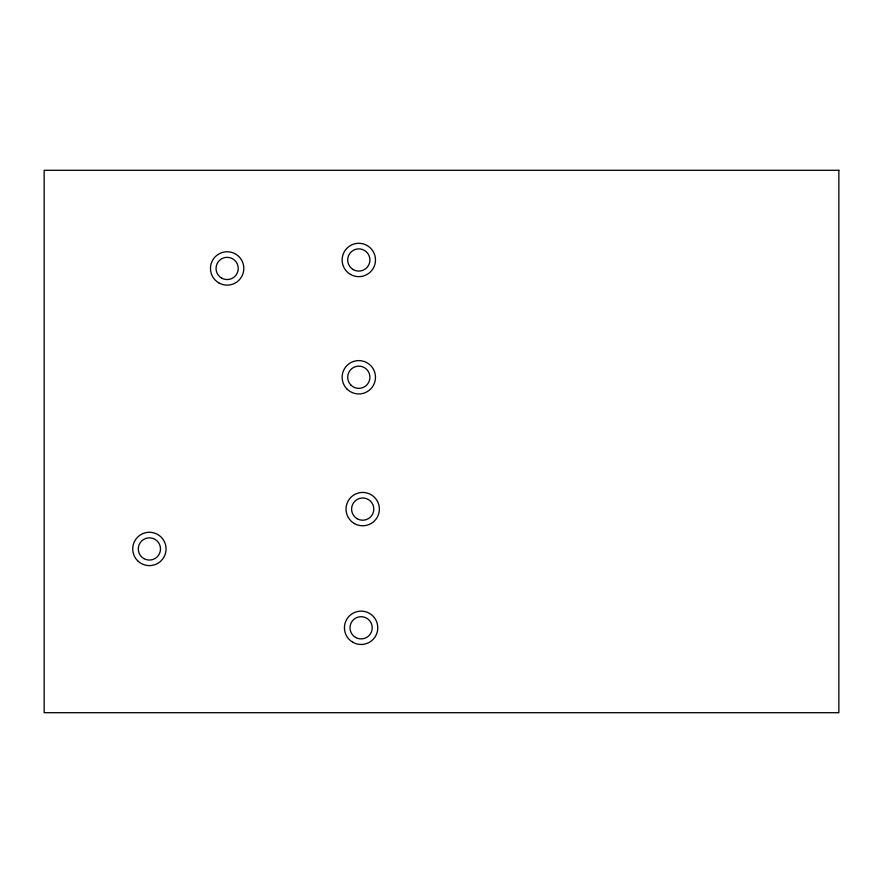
<?xml version="1.0" encoding="UTF-8"?>
<svg xmlns="http://www.w3.org/2000/svg" width="883" height="883" viewBox="0 0 883 883"><rect width="100%" height="100%" fill="white"/><g stroke="black" fill="none" stroke-linecap="round" stroke-linejoin="round"><path stroke-width="1.32" d="M838.85 170.298L44.15 170.298L44.15 712.702L838.85 712.702L838.85 170.298M350.474 274.414A16.667 16.667 0 0 0 375.485 259.977A16.667 16.667 0 0 0 350.474 245.529A16.667 16.667 0 0 0 350.474 274.414M357.14 518.729A11.115 11.115 0 0 0 373.818 509.105A11.115 11.115 0 0 0 357.14 499.48A11.115 11.115 0 0 0 357.14 518.729M221.589 278.068A11.115 11.115 0 0 0 238.255 268.443A11.115 11.115 0 0 0 221.589 258.818A11.115 11.115 0 0 0 221.589 278.068M353.255 269.602A11.115 11.115 0 0 0 369.922 259.977A11.115 11.115 0 0 0 353.255 250.353A11.115 11.115 0 0 0 353.255 269.602M350.948 385.12A11.115 11.115 0 0 0 369.547 380.131A11.115 11.115 0 0 0 355.926 366.522A11.115 11.115 0 0 0 350.948 385.12M143.841 558.575A11.115 11.115 0 0 0 160.507 548.95A11.115 11.115 0 0 0 143.841 539.325A11.115 11.115 0 0 0 143.841 558.575M355.551 637.427A11.115 11.115 0 0 0 372.218 627.802A11.115 11.115 0 0 0 355.551 618.177A11.115 11.115 0 0 0 355.551 637.427M354.37 523.542A16.667 16.667 0 0 0 379.37 509.105A16.667 16.667 0 0 0 354.37 494.668A16.667 16.667 0 0 0 354.37 523.542M352.77 642.239A16.667 16.667 0 0 0 377.781 627.802A16.667 16.667 0 0 0 352.77 613.365A16.667 16.667 0 0 0 352.77 642.239M137.605 560.738A16.667 16.667 0 0 0 165.496 553.266A16.667 16.667 0 0 0 145.088 532.846A16.667 16.667 0 0 0 137.605 560.738M218.807 282.88A16.667 16.667 0 0 0 243.818 268.443A16.667 16.667 0 0 0 218.807 254.006A16.667 16.667 0 0 0 218.807 282.88M347.019 389.05A16.667 16.667 0 0 0 374.911 381.566A16.667 16.667 0 0 0 354.491 361.158A16.667 16.667 0 0 0 347.019 389.05"/></g></svg>
